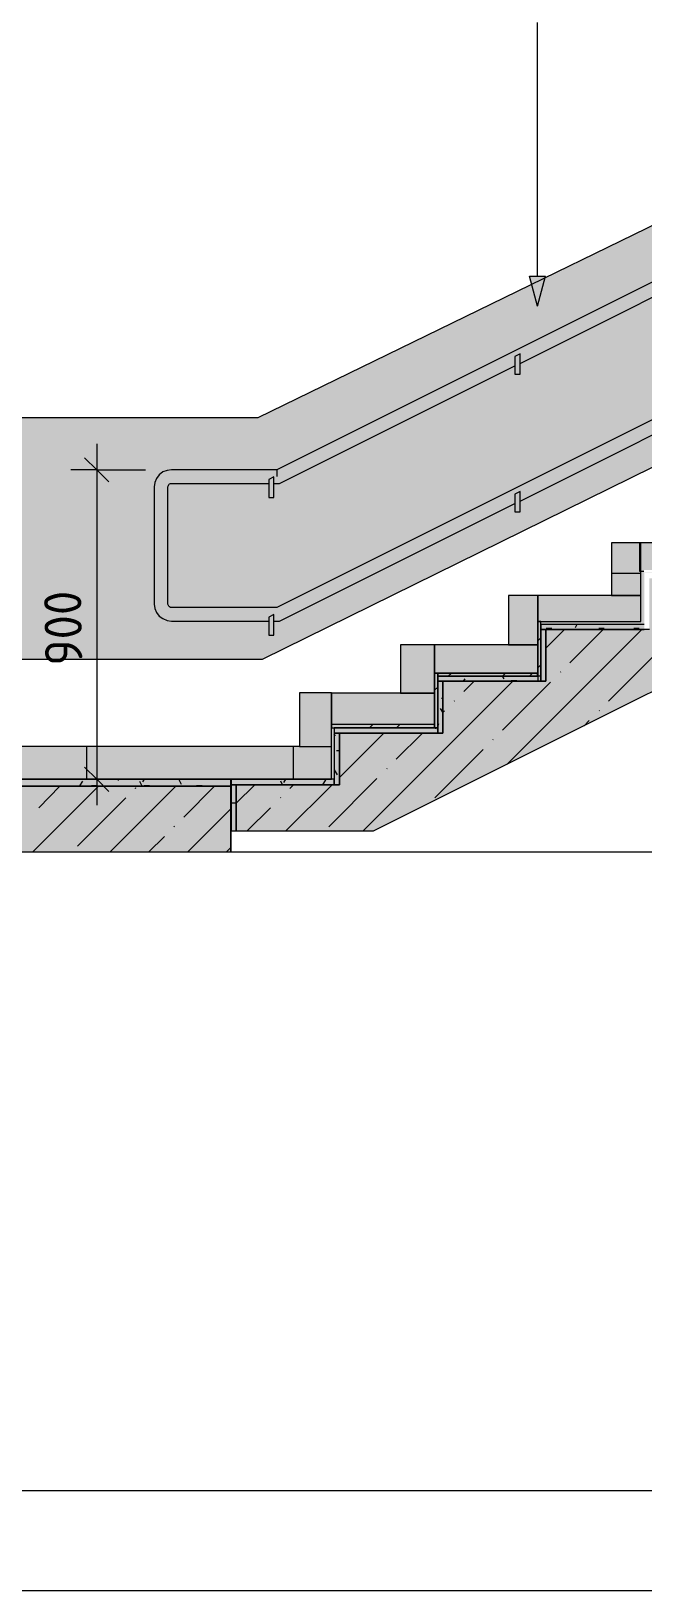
# Model space of a CAD drawing. Header units: millimetres. Extents: x 0 to 1189, y 0 to 841.
# Drawn here: x 860.1 to 890.6, y 0 to 77.7 of the extents above; entities that cross this region are included whole.
import ezdxf

# ---------------------------------------------------------------- set-up
doc = ezdxf.new("R2010")
doc.units = ezdxf.units.MM

msp = doc.modelspace()

# ---------------------------------------------------------------- hatches: boundary and pattern name
at = {"true_color": 0x71cebe}
h = msp.add_hatch(color=123, dxfattribs=at)
h.paths.add_polyline_path([(842.195287, 46.435842), (842.195287, 58.45386), (871.405331, 58.47186), (934.637428, 89.297907), (934.673428, 89.316907), (957.003462, 89.316907), (957.003462, 77.316889), (934.328427, 77.316889), (933.202426, 76.753888), (902.273378, 61.530865), (871.641332, 46.453842)])
h.paths.add_polyline_path([(866.249323, 55.076855), (866.249323, 49.176846), (866.267323, 49.176846), (866.267323, 48.958845), (866.286323, 48.958845), (866.286323, 48.922845), (866.304324, 48.922845), (866.304324, 48.886845), (866.322324, 48.886845), (866.322324, 48.850845), (866.340324, 48.850845), (866.340324, 48.813845), (866.358324, 48.813845), (866.358324, 48.759845), (866.376324, 48.759845), (866.413324, 48.722845), (866.413324, 48.686845), (866.431324, 48.686845), (866.449324, 48.668845), (866.449324, 48.632845), (866.467324, 48.632845), (866.485324, 48.614845), (866.485324, 48.577845), (866.522324, 48.577845), (866.767324, 48.426845), (867.048325, 48.359845), (871.950332, 48.341845), (871.950332, 47.633843), (872.204333, 47.633843), (872.204333, 48.323845), (872.494333, 48.341845), (884.186351, 54.187853), (884.222351, 54.187853), (884.222351, 53.769853), (884.476351, 53.769853), (884.476351, 54.332854), (896.45837, 60.323863), (896.49437, 60.323863), (896.49437, 59.906862), (896.76737, 59.906862), (896.76737, 60.468863), (909.51139, 66.840873), (909.54739, 66.840873), (909.54739, 66.423872), (909.80139, 66.423872), (909.80139, 66.986873), (921.420408, 72.795882), (921.438408, 72.795882), (921.438408, 72.378881), (921.693408, 72.378881), (921.693408, 72.940882), (921.747408, 72.958882), (933.329426, 78.750891), (933.366426, 78.750891), (933.366426, 78.16989), (933.620426, 78.16989), (933.620426, 78.895891), (934.237427, 79.204892), (937.432432, 79.222892), (937.941433, 79.419892), (938.267433, 79.857893), (938.286433, 86.120902), (938.267433, 86.120902), (938.267433, 86.175902), (938.249433, 86.175902), (938.249433, 86.211902), (938.231433, 86.211902), (938.231433, 86.247902), (938.213433, 86.247902), (938.213433, 86.284903), (938.195433, 86.284903), (938.195433, 86.320903), (938.177433, 86.320903), (938.177433, 86.356903), (938.122433, 86.411903), (938.104433, 86.411903), (938.104433, 86.447903), (937.650433, 86.738903), (937.469432, 86.756903), (934.074427, 86.756903), (872.349333, 55.893856), (866.994325, 55.875856), (866.616324, 55.753856), (866.345324, 55.462855)])
at = {"true_color": 0xeeefee}
h = msp.add_hatch(color=7, dxfattribs=at)
h.paths.add_polyline_path([(866.249323, 49.176846), (866.249323, 55.040855), (866.249323, 55.127855), (866.358324, 55.486855), (866.619324, 55.756856), (866.975325, 55.875856), (872.349333, 55.893856), (934.074427, 86.756903), (937.541432, 86.756903), (937.650433, 86.738903), (938.104433, 86.447903), (938.104433, 86.411903), (938.122433, 86.411903), (938.177433, 86.356903), (938.177433, 86.320903), (938.195433, 86.320903), (938.195433, 86.284903), (938.213433, 86.284903), (938.213433, 86.247902), (938.231433, 86.247902), (938.231433, 86.211902), (938.249433, 86.211902), (938.249433, 86.175902), (938.267433, 86.175902), (938.267433, 86.120902), (938.286433, 86.120902), (938.267433, 79.857893), (937.957433, 79.428892), (937.469432, 79.222892), (934.237427, 79.204892), (933.620426, 78.895891), (933.620426, 79.204892), (933.366426, 79.204892), (933.366426, 78.750891), (933.329426, 78.750891), (921.747408, 72.958882), (921.693408, 72.940882), (921.693408, 73.394883), (921.656408, 73.394883), (921.438408, 73.285883), (921.420408, 72.795882), (909.80139, 66.986873), (909.80139, 67.458874), (909.76539, 67.458874), (909.54739, 67.349874), (909.54739, 66.840873), (909.51139, 66.840873), (896.76737, 60.468863), (896.76737, 60.940864), (896.74837, 60.940864), (896.49437, 60.813864), (896.49437, 60.323863), (896.45837, 60.323863), (884.476351, 54.332854), (884.476351, 54.786854), (884.440351, 54.786854), (884.222351, 54.677854), (884.222351, 54.187853), (884.186351, 54.187853), (872.494333, 48.341845), (872.204333, 48.323845), (872.204333, 48.650845), (872.168332, 48.650845), (871.950332, 48.541845), (871.950332, 48.323845), (867.103325, 48.341845), (866.794324, 48.415845), (866.522324, 48.577845), (866.485324, 48.577845), (866.485324, 48.614845), (866.467324, 48.632845), (866.449324, 48.632845), (866.449324, 48.668845), (866.431324, 48.686845), (866.413324, 48.686845), (866.413324, 48.722845), (866.376324, 48.759845), (866.358324, 48.759845), (866.358324, 48.813845), (866.340324, 48.813845), (866.340324, 48.850845), (866.322324, 48.850845), (866.322324, 48.886845), (866.304324, 48.886845), (866.304324, 48.922845), (866.286323, 48.922845), (866.286323, 48.958845), (866.267323, 48.958845), (866.267323, 49.176846)])
h.paths.add_polyline_path([(866.939324, 49.176846), (866.939324, 49.140846), (866.957325, 49.140846), (866.957325, 49.104846), (866.975325, 49.104846), (866.975325, 49.067846), (866.994325, 49.067846), (867.012325, 49.049846), (867.048325, 49.031846), (872.349333, 49.013846), (872.349333, 49.031846), (934.074427, 79.893893), (937.469432, 79.912893), (937.523432, 79.930893), (937.559432, 79.966893), (937.578432, 80.002893), (937.596432, 85.975902), (937.578432, 85.975902), (937.578432, 86.011902), (937.523432, 86.066902), (934.237427, 86.066902), (933.620426, 85.757902), (933.620426, 86.066902), (933.366426, 86.066902), (933.366426, 85.612901), (933.329426, 85.612901), (921.747408, 79.821893), (921.693408, 79.803893), (921.693408, 80.257893), (921.656408, 80.257893), (921.438408, 80.148893), (921.420408, 79.657892), (909.80139, 73.848884), (909.80139, 74.320884), (909.76539, 74.320884), (909.54739, 74.211884), (909.54739, 73.703883), (909.51139, 73.703883), (896.76737, 67.331874), (896.76737, 67.803874), (896.74837, 67.803874), (896.49437, 67.676874), (896.49437, 67.185873), (896.45837, 67.185873), (884.476351, 61.194864), (884.476351, 61.648865), (884.440351, 61.648865), (884.222351, 61.539865), (884.222351, 61.049864), (884.186351, 61.049864), (872.494333, 55.204855), (872.204333, 55.185855), (872.204333, 55.512856), (872.168332, 55.512856), (871.950332, 55.403855), (871.950332, 55.185855), (867.012325, 55.185855), (866.975325, 55.149855), (866.939324, 55.076855), (866.921324, 49.194846)])
at = {"true_color": 0x71cebe}
h = msp.add_hatch(color=123, dxfattribs=at)
h.dxf.hatch_style = 2
h.paths.add_polyline_path([(934.237427, 86.066902), (937.523432, 86.066902), (937.578432, 86.011902), (937.578432, 85.975902), (937.596432, 85.975902), (937.578432, 80.002893), (937.559432, 79.966893), (937.523432, 79.930893), (937.469432, 79.912893), (934.074427, 79.893893), (872.349333, 49.031846), (872.349333, 49.013846), (867.048325, 49.031846), (867.012325, 49.049846), (866.994325, 49.067846), (866.975325, 49.067846), (866.975325, 49.104846), (866.957325, 49.104846), (866.957325, 49.140846), (866.939324, 49.140846), (866.939324, 55.022855), (866.921324, 55.040855), (866.975325, 55.149855), (867.012325, 55.185855), (871.950332, 55.185855), (871.950332, 54.496854), (872.204333, 54.496854), (872.204333, 55.185855), (872.494333, 55.204855), (884.186351, 61.049864), (884.222351, 61.049864), (884.222351, 60.632863), (884.476351, 60.632863), (884.476351, 61.194864), (896.45837, 67.185873), (896.49437, 67.185873), (896.49437, 66.768873), (896.76737, 66.768873), (896.76737, 67.331874), (909.51139, 73.703883), (909.54739, 73.703883), (909.54739, 73.285883), (909.80139, 73.285883), (909.80139, 73.848884), (921.420408, 79.657892), (921.438408, 79.657892), (921.438408, 79.222892), (921.693408, 79.222892), (921.693408, 79.803893), (921.747408, 79.821893), (933.329426, 85.612901), (933.366426, 85.612901), (933.366426, 85.031901), (933.620426, 85.031901), (933.620426, 85.757902), (934.201427, 86.048902)])
at = {"true_color": 0xbabfc5}
h = msp.add_hatch(color=9, dxfattribs=at)
h.dxf.hatch_style = 2
h.paths.add_polyline_path([(875.472338, 40.172832), (875.472338, 42.750836), (880.627345, 42.750836), (880.627345, 45.32884), (885.765353, 45.32884), (885.765353, 47.906844), (890.921361, 47.906844), (890.921361, 50.465848), (896.059369, 50.465848), (896.059369, 53.043852), (901.215377, 53.043852), (901.215377, 55.621856), (906.352385, 55.621856), (906.352385, 58.19986), (911.508393, 58.19986), (911.508393, 60.759864), (916.6464, 60.759864), (916.6464, 63.337867), (921.801408, 63.337867), (921.801408, 65.915871), (926.939416, 65.915871), (926.939416, 68.474875), (932.095424, 68.474875), (932.095424, 65.31687), (932.059424, 65.31687), (877.23334, 37.903829), (877.17834, 37.884829), (870.33433, 37.866829), (870.33433, 40.172832)])
h = msp.add_hatch(color=7)
h.dxf.hatch_style = 2
h.paths.add_polyline_path([(885.341353, 64.024869), (884.941352, 65.516871), (885.741353, 65.516871)])
at = {"true_color": 0xeeefee}
h = msp.add_hatch(color=7, dxfattribs=at)
h.dxf.hatch_style = 2
h.paths.add_polyline_path([(884.440351, 61.648865), (884.476351, 61.648865), (884.476351, 60.632863), (884.222351, 60.632863), (884.222351, 61.539865), (884.404351, 61.630865)])
h = msp.add_hatch(color=7, dxfattribs=at)
h.dxf.hatch_style = 2
h.paths.add_polyline_path([(871.950332, 54.496854), (871.950332, 55.403855), (872.131332, 55.494855), (872.168332, 55.512856), (872.204333, 55.512856), (872.204333, 54.496854)])
h = msp.add_hatch(color=7, dxfattribs=at)
h.dxf.hatch_style = 2
h.paths.add_polyline_path([(884.440351, 54.786854), (884.476351, 54.786854), (884.476351, 53.769853), (884.222351, 53.769853), (884.222351, 54.677854), (884.404351, 54.768854)])
at = {"true_color": 0xc2b6a5}
h = msp.add_hatch(color=253, dxfattribs=at)
h.dxf.hatch_style = 2
h.paths.add_polyline_path([(889.033358, 52.22685), (890.43136, 52.22685), (890.43136, 50.810848), (890.50336, 50.810848), (890.50336, 49.612846), (889.033358, 49.612846)])
h = msp.add_hatch(color=253, dxfattribs=at)
h.dxf.hatch_style = 2
h.paths.add_polyline_path([(890.43136, 50.810848), (890.43136, 52.22685), (895.659368, 52.22685), (895.659368, 50.810848), (895.623368, 50.810848), (895.623368, 50.883848), (890.649361, 50.883848), (890.649361, 50.810848)])
at = {"true_color": 0xf8faf0}
h = msp.add_hatch(color=7, dxfattribs=at)
h.dxf.hatch_style = 2
h.paths.add_polyline_path([(890.50336, 50.810848), (890.649361, 50.810848), (890.649361, 50.738848), (895.623368, 50.738848), (895.623368, 50.810848), (895.659368, 50.810848), (895.659368, 50.719848), (890.667361, 50.719848), (890.667361, 48.160844), (885.511353, 48.160844), (885.511353, 48.305844), (890.50336, 48.305844)])
at = {"true_color": 0xc2b6a5}
h = msp.add_hatch(color=253, dxfattribs=at)
h.dxf.hatch_style = 2
h.paths.add_polyline_path([(883.89535, 49.612846), (885.366353, 49.612846), (885.366353, 47.143843), (883.89535, 47.143843)])
h = msp.add_hatch(color=253, dxfattribs=at)
h.dxf.hatch_style = 2
h.paths.add_polyline_path([(885.366353, 49.612846), (890.50336, 49.612846), (890.50336, 48.305844), (885.366353, 48.305844)])
at = {"true_color": 0xeeefee}
h = msp.add_hatch(color=7, dxfattribs=at)
h.dxf.hatch_style = 2
h.paths.add_polyline_path([(871.950332, 47.633843), (871.950332, 48.541845), (872.131332, 48.632845), (872.168332, 48.650845), (872.204333, 48.650845), (872.204333, 47.633843)])
at = {"true_color": 0xc2b6a5}
h = msp.add_hatch(color=253, dxfattribs=at)
h.dxf.hatch_style = 2
h.paths.add_polyline_path([(885.366353, 48.305844), (885.511353, 48.305844), (885.511353, 45.58284), (885.366353, 45.58284)])
at = {"true_color": 0x90b08f}
h = msp.add_hatch(color=253, dxfattribs=at)
h.dxf.hatch_style = 2
h.paths.add_polyline_path([(885.511353, 48.160844), (890.667361, 48.160844), (890.667361, 47.906844), (885.511353, 47.906844)])
at = {"true_color": 0x9aa69f}
h = msp.add_hatch(color=253, dxfattribs=at)
h.dxf.hatch_style = 2
h.paths.add_polyline_path([(885.511353, 47.906844), (885.765353, 47.906844), (885.765353, 45.32884), (885.511353, 45.32884)])
at = {"true_color": 0xc2b6a5}
h = msp.add_hatch(color=253, dxfattribs=at)
h.dxf.hatch_style = 2
h.paths.add_polyline_path([(878.522342, 47.143843), (880.210345, 47.143843), (880.210345, 44.729839), (878.522342, 44.729839)])
h = msp.add_hatch(color=253, dxfattribs=at)
h.dxf.hatch_style = 2
h.paths.add_polyline_path([(880.210345, 47.143843), (885.366353, 47.143843), (885.366353, 45.727841), (880.210345, 45.727841)])
h = msp.add_hatch(color=253, dxfattribs=at)
h.dxf.hatch_style = 2
h.paths.add_polyline_path([(880.210345, 45.727841), (880.373345, 45.727841), (880.373345, 43.004836), (880.210345, 43.004836)])
at = {"true_color": 0xcdbbb0}
h = msp.add_hatch(color=9, dxfattribs=at)
h.dxf.hatch_style = 2
h.paths.add_polyline_path([(880.373345, 45.727841), (885.348353, 45.727841), (885.348353, 45.58284), (880.373345, 45.58284)])
at = {"true_color": 0x90b08f}
h = msp.add_hatch(color=253, dxfattribs=at)
h.dxf.hatch_style = 2
h.paths.add_polyline_path([(880.373345, 45.58284), (885.511353, 45.58284), (885.511353, 45.32884), (880.373345, 45.32884)])
at = {"true_color": 0x9aa69f}
h = msp.add_hatch(color=253, dxfattribs=at)
h.dxf.hatch_style = 2
h.paths.add_polyline_path([(880.373345, 45.32884), (880.627345, 45.32884), (880.627345, 42.750836), (880.373345, 42.750836)])
at = {"true_color": 0xc2b6a5}
h = msp.add_hatch(color=253, dxfattribs=at)
h.dxf.hatch_style = 2
h.paths.add_polyline_path([(873.493335, 44.747839), (875.072337, 44.747839), (875.072337, 42.078835), (873.493335, 42.078835)])
h = msp.add_hatch(color=253, dxfattribs=at)
h.dxf.hatch_style = 2
h.paths.add_polyline_path([(875.072337, 44.729839), (880.210345, 44.729839), (880.210345, 43.167837), (875.072337, 43.167837)])
at = {"true_color": 0xcdbbb0}
h = msp.add_hatch(color=9, dxfattribs=at)
h.dxf.hatch_style = 2
h.paths.add_polyline_path([(875.072337, 43.167837), (880.210345, 43.167837), (880.210345, 43.004836), (875.072337, 43.004836)])
at = {"true_color": 0xf8faf0}
h = msp.add_hatch(color=7, dxfattribs=at)
h.dxf.hatch_style = 2
h.paths.add_polyline_path([(875.072337, 43.004836), (875.217337, 43.004836), (875.217337, 40.444832), (875.072337, 40.444832)])
at = {"true_color": 0x90b08f}
h = msp.add_hatch(color=253, dxfattribs=at)
h.dxf.hatch_style = 2
h.paths.add_polyline_path([(875.217337, 43.004836), (880.373345, 43.004836), (880.373345, 42.750836), (875.217337, 42.750836)])
at = {"true_color": 0xc2b6a5}
h = msp.add_hatch(color=253, dxfattribs=at)
h.dxf.hatch_style = 2
h.paths.add_polyline_path([(842.376287, 42.078835), (875.072337, 42.078835), (875.072337, 40.444832), (842.376287, 40.444832)])
at = {"true_color": 0x9aa69f}
h = msp.add_hatch(color=253, dxfattribs=at)
h.dxf.hatch_style = 2
h.paths.add_polyline_path([(875.217337, 42.750836), (875.472338, 42.750836), (875.472338, 40.172832), (875.217337, 40.172832)])
h = msp.add_hatch(color=253, dxfattribs=at)
h.dxf.hatch_style = 2
h.paths.add_polyline_path([(841.850286, 40.444832), (870.062329, 40.444832), (870.062329, 40.099832), (841.850286, 40.099832)])
at = {"true_color": 0x90b08f}
h = msp.add_hatch(color=253, dxfattribs=at)
h.dxf.hatch_style = 2
h.paths.add_polyline_path([(870.080329, 40.444832), (875.217337, 40.444832), (875.217337, 40.172832), (870.080329, 40.172832)])
at = {"true_color": 0xbabfc5}
h = msp.add_hatch(color=9, dxfattribs=at)
h.dxf.hatch_style = 2
h.paths.add_polyline_path([(841.850286, 40.099832), (870.062329, 40.099832), (870.062329, 36.813827), (841.850286, 36.813827)])
at = {"true_color": 0x9aa69f}
h = msp.add_hatch(color=253, dxfattribs=at)
h.dxf.hatch_style = 2
h.paths.add_polyline_path([(870.080329, 40.172832), (870.33433, 40.172832), (870.33433, 37.866829), (870.080329, 37.866829)])

# ---------------------------------------------------------------- linework, layer by layer
at = {"color": 7, "lineweight": 0}
for p, q in [((20.106931, 4.988778), (1184.111809, 4.988778)), ((1189.107153, -0.006567), (0.125554, -0.006567))]:
    msp.add_line(p, q, dxfattribs=at)
for points in [[(934.709428, 89.316907), (871.405331, 58.45386)], [(934.092427, 86.756903), (872.349333, 55.875856)], [(934.092427, 79.893893), (872.349333, 49.013846)], [(885.341353, 65.516871), (885.341353, 78.16689)], [(871.641332, 46.435842), (934.364427, 77.316889)], [(884.476351, 61.176864), (896.49437, 67.185873)], [(877.17834, 37.866829), (932.095424, 65.31687)], [(884.941352, 65.516871), (885.741353, 65.516871)], [(885.341353, 64.024869), (884.941352, 65.516871)], [(885.341353, 64.024869), (885.741353, 65.516871)], [(884.476351, 61.648865), (884.222351, 61.521865)], [(884.222351, 61.521865), (884.222351, 60.632863)], [(884.476351, 60.632863), (884.476351, 61.648865)], [(872.494333, 55.185855), (884.222351, 61.049864)], [(884.222351, 60.632863), (884.476351, 60.632863)], [(884.476351, 54.314854), (896.49437, 60.323863)], [(871.405331, 58.45386), (842.195287, 58.45386)], [(863.381319, 57.164858), (863.381319, 39.155831)], [(863.381319, 55.875856), (862.764318, 56.474857)], [(863.381319, 55.875856), (862.092317, 55.875856)], [(863.381319, 55.875856), (863.98032, 55.276855)], [(863.381319, 55.875856), (865.814323, 55.875856)], [(866.267323, 55.240855), (866.249323, 55.022855)], [(866.358324, 55.440855), (866.267323, 55.240855)], [(866.485324, 55.621856), (866.358324, 55.440855)], [(866.667324, 55.766856), (866.485324, 55.621856)], [(866.885324, 55.839856), (866.667324, 55.766856)], [(867.103325, 55.875856), (866.885324, 55.839856)], [(872.349333, 55.875856), (867.103325, 55.875856)], [(872.204333, 55.512856), (871.950332, 55.385855)], [(871.950332, 55.385855), (871.950332, 54.496854)], [(872.204333, 54.496854), (872.204333, 55.512856)], [(866.249323, 55.022855), (866.249323, 49.176846)], [(866.921324, 55.022855), (866.939324, 55.058855)], [(866.921324, 49.176846), (866.921324, 55.022855)], [(866.939324, 55.058855), (866.957325, 55.095855)], [(866.957325, 55.095855), (866.975325, 55.131855)], [(866.975325, 55.131855), (867.012325, 55.167855)], [(867.012325, 55.167855), (867.048325, 55.185855)], [(867.048325, 55.185855), (867.103325, 55.185855)], [(867.103325, 55.185855), (871.950332, 55.185855)], [(871.950332, 54.496854), (872.204333, 54.496854)], [(872.204333, 55.185855), (872.494333, 55.185855)], [(884.476351, 54.786854), (884.222351, 54.659854)], [(884.222351, 54.659854), (884.222351, 53.769853)], [(884.476351, 53.769853), (884.476351, 54.786854)], [(872.494333, 48.323845), (884.222351, 54.187853)], [(884.222351, 53.769853), (884.476351, 53.769853)], [(890.50336, 52.22685), (889.033358, 52.22685)], [(889.033358, 52.22685), (889.033358, 49.612846)], [(895.659368, 52.22685), (890.43136, 52.22685)], [(890.43136, 52.22685), (890.43136, 50.810848)], [(890.50336, 49.612846), (890.50336, 52.22685)], [(889.033358, 50.719848), (890.50336, 50.719848)], [(890.43136, 50.810848), (890.649361, 50.810848)], [(866.249323, 49.176846), (866.267323, 48.958845)], [(866.939324, 49.140846), (866.921324, 49.176846)], [(866.957325, 49.104846), (866.939324, 49.140846)], [(866.975325, 49.067846), (866.957325, 49.104846)], [(867.012325, 49.031846), (866.975325, 49.067846)], [(867.048325, 49.013846), (867.012325, 49.031846)], [(867.103325, 49.013846), (867.048325, 49.013846)], [(872.349333, 49.013846), (867.103325, 49.013846)], [(885.366353, 49.612846), (883.89535, 49.612846)], [(883.89535, 49.612846), (883.89535, 47.143843)], [(890.50336, 49.612846), (885.366353, 49.612846)], [(885.366353, 49.612846), (885.366353, 48.305844)], [(885.366353, 47.143843), (885.366353, 49.612846)], [(889.033358, 49.612846), (890.50336, 49.612846)], [(890.50336, 48.305844), (890.50336, 49.612846)], [(866.267323, 48.958845), (866.358324, 48.759845)], [(866.358324, 48.759845), (866.485324, 48.577845)], [(866.485324, 48.577845), (866.667324, 48.450845)], [(866.667324, 48.450845), (866.885324, 48.359845)], [(866.885324, 48.359845), (867.103325, 48.323845)], [(867.103325, 48.323845), (871.950332, 48.323845)], [(872.204333, 48.650845), (871.950332, 48.523845)], [(871.950332, 48.523845), (871.950332, 47.633843)], [(872.204333, 47.633843), (872.204333, 48.650845)], [(872.204333, 48.323845), (872.494333, 48.323845)], [(885.366353, 48.305844), (885.366353, 45.32884)], [(885.511353, 48.305844), (885.366353, 48.305844)], [(885.366353, 48.305844), (890.50336, 48.305844)], [(885.511353, 45.32884), (885.511353, 48.305844)], [(871.950332, 47.633843), (872.204333, 47.633843)], [(885.366353, 47.343843), (885.511353, 47.488843)], [(890.667361, 48.160844), (885.511353, 48.160844)], [(885.511353, 48.160844), (885.511353, 47.906844)], [(885.511353, 47.906844), (890.667361, 47.906844)], [(885.511353, 47.906844), (885.511353, 45.32884)], [(885.765353, 47.906844), (885.511353, 47.906844)], [(890.921361, 47.906844), (885.765353, 47.906844)], [(885.765353, 47.906844), (885.765353, 45.32884)], [(885.765353, 45.32884), (885.765353, 47.906844)], [(885.783353, 47.978844), (886.056354, 47.978844)], [(887.308356, 48.160844), (887.218355, 47.996844)], [(888.398357, 47.978844), (888.670358, 47.978844)], [(890.14036, 47.978844), (890.41336, 47.978844)], [(880.210345, 47.143843), (878.522342, 47.143843)], [(878.522342, 47.143843), (878.522342, 44.729839)], [(885.366353, 47.143843), (880.210345, 47.143843)], [(880.210345, 47.143843), (880.210345, 45.727841)], [(880.210345, 44.729839), (880.210345, 47.143843)], [(883.89535, 47.143843), (885.366353, 47.143843)], [(885.366353, 45.727841), (885.366353, 47.143843)], [(842.195287, 46.435842), (871.641332, 46.435842)], [(885.366353, 45.999841), (885.511353, 46.145841)], [(880.210345, 45.727841), (880.210345, 43.004836)], [(880.373345, 45.727841), (880.210345, 45.727841)], [(880.210345, 45.727841), (885.366353, 45.727841)], [(885.348353, 45.727841), (880.373345, 45.727841)], [(880.373345, 45.727841), (880.373345, 45.58284)], [(880.373345, 43.004836), (880.373345, 45.727841)], [(885.511353, 45.58284), (880.373345, 45.58284)], [(880.373345, 45.58284), (880.373345, 45.32884)], [(880.373345, 45.58284), (885.348353, 45.58284)], [(880.373345, 45.32884), (885.511353, 45.32884)], [(880.373345, 45.32884), (880.373345, 42.750836)], [(880.627345, 45.32884), (880.373345, 45.32884)], [(885.765353, 45.32884), (880.627345, 45.32884)], [(880.627345, 45.32884), (880.627345, 42.750836)], [(880.627345, 42.750836), (880.627345, 45.32884)], [(880.900346, 45.58284), (881.063346, 45.727841)], [(881.717347, 45.45584), (881.644347, 45.32884)], [(883.60535, 45.58284), (883.75035, 45.727841)], [(883.67735, 45.45584), (883.60535, 45.58284)], [(884.041351, 45.36484), (884.313351, 45.36484)], [(884.948352, 45.58284), (885.093352, 45.727841)], [(885.348353, 45.58284), (885.348353, 45.727841)], [(885.366353, 45.32884), (885.511353, 45.32884)], [(885.511353, 45.32884), (885.511353, 45.58284)], [(885.511353, 45.32884), (885.765353, 45.32884)], [(875.072337, 44.747839), (873.493335, 44.747839)], [(873.493335, 44.747839), (873.493335, 42.078835)], [(875.072337, 42.078835), (875.072337, 44.747839)], [(880.210345, 44.729839), (875.072337, 44.729839)], [(875.072337, 44.729839), (875.072337, 43.004836)], [(878.522342, 44.729839), (880.210345, 44.729839)], [(880.210345, 44.892839), (880.373345, 45.03784)], [(880.210345, 43.004836), (880.210345, 44.729839)], [(880.555345, 44.493839), (880.627345, 44.493839)], [(880.627345, 43.784838), (880.519345, 43.966838)], [(880.210345, 43.167837), (875.072337, 43.167837)], [(875.072337, 43.167837), (875.072337, 43.004836)], [(875.072337, 43.004836), (880.210345, 43.004836)], [(880.373345, 43.004836), (875.218337, 43.004836)], [(875.218337, 43.004836), (875.218337, 42.750836)], [(876.97834, 43.004836), (877.14234, 43.167837)], [(878.322342, 43.004836), (878.485342, 43.167837)], [(880.210345, 43.004836), (880.210345, 43.167837)], [(880.210345, 43.004836), (880.373345, 43.004836)], [(880.301345, 43.004836), (880.264345, 42.949836)], [(880.410345, 43.204837), (880.373345, 43.113837)], [(880.373345, 42.750836), (880.373345, 43.004836)], [(873.493335, 42.078835), (842.376287, 42.078835)], [(862.891318, 40.444832), (862.891318, 42.078835)], [(873.184334, 40.444832), (873.184334, 42.078835)], [(873.493335, 42.078835), (875.072337, 42.078835)], [(875.072337, 40.444832), (875.072337, 42.078835)], [(875.218337, 42.750836), (880.373345, 42.750836)], [(875.218337, 42.750836), (875.218337, 40.172832)], [(875.472338, 42.750836), (875.218337, 42.750836)], [(875.272337, 42.604836), (875.218337, 42.695836)], [(880.627345, 42.750836), (875.472338, 42.750836)], [(875.472338, 42.750836), (875.472338, 40.172832)], [(875.472338, 40.172832), (875.472338, 42.750836)], [(880.373345, 42.750836), (880.627345, 42.750836)], [(875.326337, 41.878835), (875.472338, 41.878835)], [(870.062329, 40.444832), (841.850286, 40.444832)], [(842.376287, 40.444832), (875.072337, 40.444832)], [(863.381319, 40.444832), (862.092317, 40.444832)], [(863.381319, 40.444832), (862.764318, 41.043833)], [(863.381319, 40.444832), (863.98032, 39.827832)], [(863.381319, 40.444832), (868.791327, 40.444832)], [(863.72632, 40.444832), (863.72632, 40.426832)], [(864.470321, 40.390832), (864.452321, 40.444832)], [(865.741323, 40.444832), (865.668323, 40.317832)], [(867.611326, 40.190832), (867.466325, 40.444832)], [(870.062329, 40.099832), (870.062329, 40.444832)], [(870.062329, 40.444832), (870.062329, 36.813827)], [(875.218337, 40.444832), (870.080329, 40.444832)], [(870.080329, 40.444832), (870.080329, 40.172832)], [(872.785333, 40.444832), (872.694333, 40.281832)], [(875.218337, 40.172832), (875.218337, 40.444832)], [(875.381337, 40.662833), (875.236337, 40.916833)], [(870.062329, 40.099832), (841.850286, 40.099832)], [(841.850286, 40.099832), (870.062329, 40.099832)], [(862.673318, 40.353832), (862.528318, 40.117832)], [(863.127319, 40.135832), (863.399319, 40.135832)], [(865.650323, 40.099832), (865.523322, 40.335832)], [(865.741323, 40.135832), (866.013323, 40.135832)], [(868.355327, 40.135832), (868.627327, 40.135832)], [(868.664327, 40.099832), (868.646327, 40.117832)], [(870.062329, 36.813827), (870.062329, 40.099832)], [(870.080329, 40.172832), (875.218337, 40.172832)], [(870.080329, 40.172832), (870.080329, 37.866829)], [(870.33433, 40.172832), (870.080329, 40.172832)], [(870.33433, 39.682831), (870.31633, 39.645831)], [(875.472338, 40.172832), (870.33433, 40.172832)], [(870.33433, 40.172832), (870.33433, 37.866829)], [(870.33433, 37.866829), (870.33433, 40.172832)], [(872.640333, 40.172832), (872.549333, 40.353832)], [(874.782336, 40.408832), (874.637336, 40.172832)], [(875.218337, 40.172832), (875.472338, 40.172832)], [(870.098329, 39.264831), (870.33433, 39.264831)], [(870.080329, 37.866829), (870.33433, 37.866829)], [(870.33433, 37.866829), (877.17834, 37.866829)], [(898.945373, 36.813827), (836.095277, 36.813827)], [(20.106931, 4.994778), (1184.111809, 4.988778)], [(20.106931, 4.994778), (1184.111809, 4.988778)]]:
    msp.add_lwpolyline(points, dxfattribs=at)
at = {"color": 1, "lineweight": 0, "true_color": 0xff0000}
msp.add_lwpolyline([(872.349333, 55.875856), (872.349333, 55.530856)], dxfattribs=at)
at = {"color": 8, "lineweight": 0, "true_color": 0x7f7f7f}
for points in [[(883.82335, 41.188834), (890.540361, 47.906844)], [(885.765353, 46.980842), (886.691355, 47.906844)], [(886.963355, 46.253841), (888.615358, 47.906844)], [(888.888358, 44.329838), (891.302362, 46.744842)], [(876.652339, 37.866829), (884.113351, 45.32884)], [(881.680347, 44.819839), (882.189348, 45.32884)], [(883.60535, 42.895836), (886.001354, 45.29184)], [(886.491354, 45.781841), (886.509354, 45.800841)], [(881.190346, 44.329838), (881.208346, 44.347838)], [(880.627345, 43.766838), (880.718346, 43.857838)], [(888.416357, 43.857838), (888.434357, 43.875838)], [(887.671356, 43.113837), (887.926357, 43.367837)], [(875.472338, 40.535833), (877.686341, 42.750836)], [(878.304342, 41.443834), (879.611344, 42.750836)], [(883.115349, 42.405835), (883.133349, 42.423836)], [(880.228345, 39.518831), (882.643348, 41.933835)], [(874.945337, 38.066829), (877.34234, 40.480833)], [(877.832341, 40.971833), (877.850341, 40.989833)], [(860.186314, 36.813827), (863.472319, 40.099832)], [(860.494315, 39.02883), (861.547316, 40.099832)], [(864.03432, 36.813827), (867.320325, 40.099832)], [(865.305322, 39.990832), (865.323322, 40.027832)], [(867.720326, 38.55683), (869.245328, 40.099832)], [(870.33433, 39.246831), (871.260331, 40.172832)], [(872.803333, 37.866829), (875.109337, 40.172832)], [(873.003334, 39.990832), (873.184334, 40.172832)], [(862.419318, 37.104827), (864.833321, 39.518831)], [(867.901326, 36.813827), (870.062329, 38.97483)], [(870.879331, 37.866829), (872.041332, 39.02883)], [(872.531333, 39.518831), (872.549333, 39.536831)], [(867.230325, 38.066829), (867.248325, 38.102829)], [(865.959323, 36.813827), (866.758324, 37.594828)], [(869.826329, 36.813827), (870.062329, 37.049827)]]:
    msp.add_lwpolyline(points, dxfattribs=at)

# ---------------------------------------------------------------- texts
at = {"color": 7, "insert": (860.813362, 46.095086), "char_height": 1.857435, "attachment_point": 1, "rotation": 91}
msp.add_mtext('{\\fGOSTCommon|b0|i0|c0;900}', dxfattribs=at)

doc.saveas('drawing.dxf')
